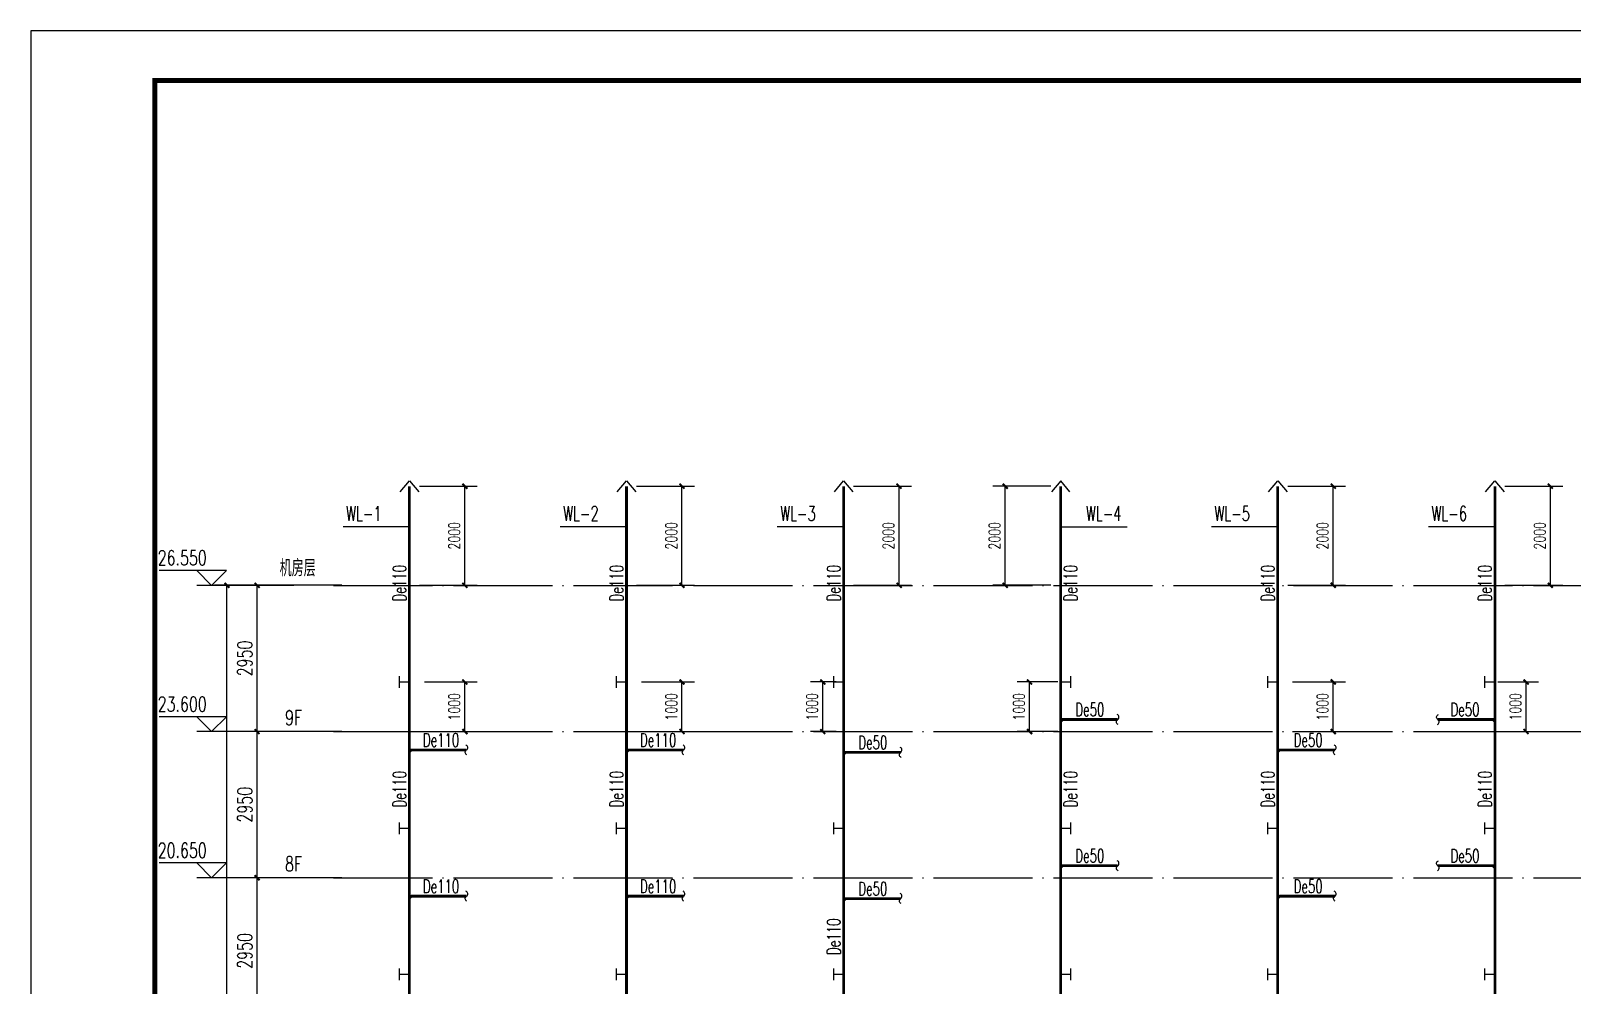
# Model space of a CAD drawing. Extents: x -287580 to -53108, y -522338 to -82629.
# Drawn here: x -157666 to -126582, y -341668 to -322416 of the extents above; entities that cross this region are included whole.
import ezdxf

# ---------------------------------------------------------------- set-up
doc = ezdxf.new("R2010")
doc.units = 0
doc.header["$LTSCALE"] = 1000
doc.header["$MEASUREMENT"] = 0
doc.linetypes.add('DASH', pattern=[0.35, 0.25, -0.1])
doc.linetypes.add('DOTE', pattern=[2.42, 2, -0.2, 0.02, -0.2])
for name, color, linetype in [('DIM_ELEV', 3, 'Continuous'), ('DIM_污水', 3, 'Continuous'), ('DOTE', 99, 'Continuous'), ('EQUIP_污水', 7, 'Continuous'), ('PIPE-污水', 2, 'Continuous'), ('PUB_DIM', 3, 'Continuous'), ('PUB_TEXT', 7, 'Continuous'), ('PUB_TITLE', 146, 'Continuous'), ('TEXT_污水', 4, 'Continuous'), ('TWT_DIM', 3, 'Continuous')]:
    doc.layers.add(name, color=color, linetype=linetype)
doc.styles.add('_TCH_DIM', font='SIMPLEX', dxfattribs={"bigfont": 'GBCBIG'})
doc.styles.add('_TCH_DIM_T3', font='SIMPLEX', dxfattribs={"width": 0.705882, "bigfont": 'GBCBIG'})
doc.styles.add('_TCH_WINDOW', font='SIMPLEX', dxfattribs={"height": 3.5, "bigfont": 'GBCBIG'})
doc.styles.add('_TWT_PIPEDN', font='SIMPLEX', dxfattribs={"width": 0.8, "height": 2.5, "bigfont": 'HZTXT'})
doc.styles.add('_TWT_SERIAL', font='COMPLEX', dxfattribs={"width": 0.8, "height": 3, "bigfont": 'HZTXT'})
doc.dimstyles.new('_TCH_ARCH&&100', dxfattribs={"dimtxt": 297.5, "dimasz": 100, "dimexe": 250, "dimexo": 300, "dimgap": 100, "dimtad": 1, "dimdec": 0, "dimzin": 0, "dimdsep": 46, "dimtxsty": '_TCH_DIM_T3', "dimblk": 'ARCHTICK', "dimcen": 0.09, "dimclrt": 7, "dimazin": 2, "dimtfac": 1, "dimtdec": 0, "dimtix": 1, "dimtmove": 2, "dimatfit": 3, "dimfxl": 0, "dimtolj": 1, "dimtzin": 0, "dimarcsym": 0})
doc.dimstyles.new('_TWT_ARCH&&100', dxfattribs={"dimtxt": 229.5, "dimasz": 100, "dimexe": 250, "dimexo": 300, "dimgap": 100, "dimtad": 1, "dimdec": 0, "dimzin": 0, "dimdsep": 46, "dimtxsty": '_TCH_DIM_T3', "dimblk": 'ARCHTICK', "dimcen": 0.09, "dimclrd": 4, "dimclre": 4, "dimclrt": 4, "dimazin": 2, "dimtfac": 1, "dimtdec": 0, "dimtix": 1, "dimtmove": 2, "dimatfit": 3, "dimfxl": 0, "dimtolj": 1, "dimtzin": 0, "dimarcsym": 0})

# ---------------------------------------------------------------- blocks, each defined once
blk = doc.blocks.new('_ArchTick')
at = {"color": 0, "linetype": 'ByBlock', "const_width": 0.4}
blk.add_lwpolyline([(-0.5, -0.5), (0.5, 0.5)], dxfattribs=at)
blk = doc.blocks.new('*D672')
at = {"layer": 'Defpoints', "color": 0, "linetype": 'Continuous'}
for p in [(-128382, -335552), (-127512, -335552), (-128382, -336552)]:
    blk.add_point(p, dxfattribs=at)
at = {"layer": 'TWT_DIM', "color": 4, "linetype": 'Continuous', "lineweight": -2}
for p, q in [((-128082, -335552), (-127262, -335552)), ((-127512, -336552), (-127512, -335552)), ((-128082, -336552), (-127262, -336552))]:
    blk.add_line(p, q, dxfattribs=at)
at = {"layer": 'TWT_DIM', "color": 4, "linetype": 'Continuous', "lineweight": -2, "xscale": 100, "yscale": 100, "zscale": 100}
for p, rotation in [((-127512, -335552), 90), ((-127512, -336552), 270)]:
    blk.add_blockref('_ArchTick', p, dxfattribs=dict(at, rotation=rotation))
at = {"layer": 'TWT_DIM', "color": 4, "linetype": 'Continuous', "insert": (-127727, -336052), "char_height": 229.5, "attachment_point": 5, "rotation": 90, "style": '_TCH_DIM_T3'}
blk.add_mtext('\\A1;1000', dxfattribs=at)
blk = doc.blocks.new('*D673')
at = {"layer": 'Defpoints', "color": 0, "linetype": 'Continuous'}
for p in [(-128239, -331602), (-127022, -331602), (-128239, -333602)]:
    blk.add_point(p, dxfattribs=at)
at = {"layer": 'TWT_DIM', "color": 4, "linetype": 'Continuous', "lineweight": -2}
for p, q in [((-127939, -331602), (-126772, -331602)), ((-127022, -333602), (-127022, -331602)), ((-127939, -333602), (-126772, -333602))]:
    blk.add_line(p, q, dxfattribs=at)
at = {"layer": 'TWT_DIM', "color": 4, "linetype": 'Continuous', "lineweight": -2, "xscale": 100, "yscale": 100, "zscale": 100}
for p, rotation in [((-127022, -331602), 90), ((-127022, -333602), 270)]:
    blk.add_blockref('_ArchTick', p, dxfattribs=dict(at, rotation=rotation))
at = {"layer": 'TWT_DIM', "color": 4, "linetype": 'Continuous', "insert": (-127237, -332602), "char_height": 229.5, "attachment_point": 5, "rotation": 90, "style": '_TCH_DIM_T3'}
blk.add_mtext('\\A1;2000', dxfattribs=at)
blk = doc.blocks.new('*D675')
at = {"layer": 'Defpoints', "color": 0, "linetype": 'Continuous'}
for p in [(-137525, -335552), (-136656, -335552), (-136656, -336552)]:
    blk.add_point(p, dxfattribs=at)
at = {"layer": 'TWT_DIM', "color": 4, "linetype": 'Continuous', "lineweight": -2}
for p, q in [((-136956, -335552), (-137775, -335552)), ((-137525, -336552), (-137525, -335552)), ((-136956, -336552), (-137775, -336552))]:
    blk.add_line(p, q, dxfattribs=at)
at = {"layer": 'TWT_DIM', "color": 4, "linetype": 'Continuous', "lineweight": -2, "xscale": 100, "yscale": 100, "zscale": 100}
for p, rotation in [((-137525, -335552), 90), ((-137525, -336552), 270)]:
    blk.add_blockref('_ArchTick', p, dxfattribs=dict(at, rotation=rotation))
at = {"layer": 'TWT_DIM', "color": 4, "linetype": 'Continuous', "insert": (-137740, -336052), "char_height": 229.5, "attachment_point": 5, "rotation": 90, "style": '_TCH_DIM_T3'}
blk.add_mtext('\\A1;1000', dxfattribs=at)
blk = doc.blocks.new('*D676')
at = {"layer": 'Defpoints', "color": 0, "linetype": 'Continuous'}
for p in [(-138015, -331602), (-136799, -331602), (-136799, -333602)]:
    blk.add_point(p, dxfattribs=at)
at = {"layer": 'TWT_DIM', "color": 4, "linetype": 'Continuous', "lineweight": -2}
for p, q in [((-137099, -331602), (-138265, -331602)), ((-138015, -333602), (-138015, -331602)), ((-137099, -333602), (-138265, -333602))]:
    blk.add_line(p, q, dxfattribs=at)
at = {"layer": 'TWT_DIM', "color": 4, "linetype": 'Continuous', "lineweight": -2, "xscale": 100, "yscale": 100, "zscale": 100}
for p, rotation in [((-138015, -331602), 90), ((-138015, -333602), 270)]:
    blk.add_blockref('_ArchTick', p, dxfattribs=dict(at, rotation=rotation))
at = {"layer": 'TWT_DIM', "color": 4, "linetype": 'Continuous', "insert": (-138230, -332602), "char_height": 229.5, "attachment_point": 5, "rotation": 90, "style": '_TCH_DIM_T3'}
blk.add_mtext('\\A1;2000', dxfattribs=at)
blk = doc.blocks.new('*D690')
at = {"layer": 'Defpoints', "color": 0, "linetype": 'Continuous'}
for p in [(-132519, -335552), (-131400, -335552), (-132519, -336552)]:
    blk.add_point(p, dxfattribs=at)
at = {"layer": 'TWT_DIM', "color": 4, "linetype": 'Continuous', "lineweight": -2}
for p, q in [((-132219, -335552), (-131150, -335552)), ((-131400, -336552), (-131400, -335552)), ((-132219, -336552), (-131150, -336552))]:
    blk.add_line(p, q, dxfattribs=at)
at = {"layer": 'TWT_DIM', "color": 4, "linetype": 'Continuous', "lineweight": -2, "xscale": 100, "yscale": 100, "zscale": 100}
for p, rotation in [((-131400, -335552), 90), ((-131400, -336552), 270)]:
    blk.add_blockref('_ArchTick', p, dxfattribs=dict(at, rotation=rotation))
at = {"layer": 'TWT_DIM', "color": 4, "linetype": 'Continuous', "insert": (-131615, -336052), "char_height": 229.5, "attachment_point": 5, "rotation": 90, "style": '_TCH_DIM_T3'}
blk.add_mtext('\\A1;1000', dxfattribs=at)
blk = doc.blocks.new('*D691')
at = {"layer": 'Defpoints', "color": 0, "linetype": 'Continuous'}
for p in [(-132616, -331602), (-131400, -331602), (-132616, -333602)]:
    blk.add_point(p, dxfattribs=at)
at = {"layer": 'TWT_DIM', "color": 4, "linetype": 'Continuous', "lineweight": -2}
for p, q in [((-132316, -331602), (-131150, -331602)), ((-131400, -333602), (-131400, -331602)), ((-132316, -333602), (-131150, -333602))]:
    blk.add_line(p, q, dxfattribs=at)
at = {"layer": 'TWT_DIM', "color": 4, "linetype": 'Continuous', "lineweight": -2, "xscale": 100, "yscale": 100, "zscale": 100}
for p, rotation in [((-131400, -331602), 90), ((-131400, -333602), 270)]:
    blk.add_blockref('_ArchTick', p, dxfattribs=dict(at, rotation=rotation))
at = {"layer": 'TWT_DIM', "color": 4, "linetype": 'Continuous', "insert": (-131615, -332602), "char_height": 229.5, "attachment_point": 5, "rotation": 90, "style": '_TCH_DIM_T3'}
blk.add_mtext('\\A1;2000', dxfattribs=at)
blk = doc.blocks.new('*D694')
at = {"layer": 'Defpoints', "color": 0, "linetype": 'Continuous'}
for p in [(-141695, -335552), (-141128, -335552), (-141128, -336552)]:
    blk.add_point(p, dxfattribs=at)
at = {"layer": 'TWT_DIM', "color": 4, "linetype": 'Continuous', "lineweight": -2}
for p, q in [((-141428, -335552), (-141945, -335552)), ((-141695, -336552), (-141695, -335552)), ((-141428, -336552), (-141945, -336552))]:
    blk.add_line(p, q, dxfattribs=at)
at = {"layer": 'TWT_DIM', "color": 4, "linetype": 'Continuous', "lineweight": -2, "xscale": 100, "yscale": 100, "zscale": 100}
for p, rotation in [((-141695, -335552), 90), ((-141695, -336552), 270)]:
    blk.add_blockref('_ArchTick', p, dxfattribs=dict(at, rotation=rotation))
at = {"layer": 'TWT_DIM', "color": 4, "linetype": 'Continuous', "insert": (-141910, -336052), "char_height": 229.5, "attachment_point": 5, "rotation": 90, "style": '_TCH_DIM_T3'}
blk.add_mtext('\\A1;1000', dxfattribs=at)
blk = doc.blocks.new('*D695')
at = {"layer": 'Defpoints', "color": 0, "linetype": 'Continuous'}
for p in [(-141372, -331602), (-140156, -331602), (-141372, -333602)]:
    blk.add_point(p, dxfattribs=at)
at = {"layer": 'TWT_DIM', "color": 4, "linetype": 'Continuous', "lineweight": -2}
for p, q in [((-141072, -331602), (-139906, -331602)), ((-140156, -333602), (-140156, -331602)), ((-141072, -333602), (-139906, -333602))]:
    blk.add_line(p, q, dxfattribs=at)
at = {"layer": 'TWT_DIM', "color": 4, "linetype": 'Continuous', "lineweight": -2, "xscale": 100, "yscale": 100, "zscale": 100}
for p, rotation in [((-140156, -331602), 90), ((-140156, -333602), 270)]:
    blk.add_blockref('_ArchTick', p, dxfattribs=dict(at, rotation=rotation))
at = {"layer": 'TWT_DIM', "color": 4, "linetype": 'Continuous', "insert": (-140371, -332602), "char_height": 229.5, "attachment_point": 5, "rotation": 90, "style": '_TCH_DIM_T3'}
blk.add_mtext('\\A1;2000', dxfattribs=at)
blk = doc.blocks.new('*D696')
at = {"layer": 'Defpoints', "color": 0, "linetype": 'Continuous'}
for p in [(-145653, -335552), (-144534, -335552), (-145653, -336552)]:
    blk.add_point(p, dxfattribs=at)
at = {"layer": 'TWT_DIM', "color": 4, "linetype": 'Continuous', "lineweight": -2}
for p, q in [((-145353, -335552), (-144284, -335552)), ((-144534, -336552), (-144534, -335552)), ((-145353, -336552), (-144284, -336552))]:
    blk.add_line(p, q, dxfattribs=at)
at = {"layer": 'TWT_DIM', "color": 4, "linetype": 'Continuous', "lineweight": -2, "xscale": 100, "yscale": 100, "zscale": 100}
for p, rotation in [((-144534, -335552), 90), ((-144534, -336552), 270)]:
    blk.add_blockref('_ArchTick', p, dxfattribs=dict(at, rotation=rotation))
at = {"layer": 'TWT_DIM', "color": 4, "linetype": 'Continuous', "insert": (-144749, -336052), "char_height": 229.5, "attachment_point": 5, "rotation": 90, "style": '_TCH_DIM_T3'}
blk.add_mtext('\\A1;1000', dxfattribs=at)
blk = doc.blocks.new('*D697')
at = {"layer": 'Defpoints', "color": 0, "linetype": 'Continuous'}
for p in [(-145750, -331602), (-144534, -331602), (-145750, -333602)]:
    blk.add_point(p, dxfattribs=at)
at = {"layer": 'TWT_DIM', "color": 4, "linetype": 'Continuous', "lineweight": -2}
for p, q in [((-145450, -331602), (-144284, -331602)), ((-144534, -333602), (-144534, -331602)), ((-145450, -333602), (-144284, -333602))]:
    blk.add_line(p, q, dxfattribs=at)
at = {"layer": 'TWT_DIM', "color": 4, "linetype": 'Continuous', "lineweight": -2, "xscale": 100, "yscale": 100, "zscale": 100}
for p, rotation in [((-144534, -331602), 90), ((-144534, -333602), 270)]:
    blk.add_blockref('_ArchTick', p, dxfattribs=dict(at, rotation=rotation))
at = {"layer": 'TWT_DIM', "color": 4, "linetype": 'Continuous', "insert": (-144749, -332602), "char_height": 229.5, "attachment_point": 5, "rotation": 90, "style": '_TCH_DIM_T3'}
blk.add_mtext('\\A1;2000', dxfattribs=at)
blk = doc.blocks.new('*D699')
at = {"layer": 'Defpoints', "color": 0, "linetype": 'Continuous'}
for p in [(-150030, -335552), (-148912, -335552), (-150030, -336552)]:
    blk.add_point(p, dxfattribs=at)
at = {"layer": 'TWT_DIM', "color": 4, "linetype": 'Continuous', "lineweight": -2}
for p, q in [((-149730, -335552), (-148662, -335552)), ((-148912, -336552), (-148912, -335552)), ((-149730, -336552), (-148662, -336552))]:
    blk.add_line(p, q, dxfattribs=at)
at = {"layer": 'TWT_DIM', "color": 4, "linetype": 'Continuous', "lineweight": -2, "xscale": 100, "yscale": 100, "zscale": 100}
for p, rotation in [((-148912, -335552), 90), ((-148912, -336552), 270)]:
    blk.add_blockref('_ArchTick', p, dxfattribs=dict(at, rotation=rotation))
at = {"layer": 'TWT_DIM', "color": 4, "linetype": 'Continuous', "insert": (-149127, -336052), "char_height": 229.5, "attachment_point": 5, "rotation": 90, "style": '_TCH_DIM_T3'}
blk.add_mtext('\\A1;1000', dxfattribs=at)
blk = doc.blocks.new('*D700')
at = {"layer": 'Defpoints', "color": 0, "linetype": 'Continuous'}
for p in [(-150128, -331602), (-148912, -331602), (-150128, -333602)]:
    blk.add_point(p, dxfattribs=at)
at = {"layer": 'TWT_DIM', "color": 4, "linetype": 'Continuous', "lineweight": -2}
for p, q in [((-149828, -331602), (-148662, -331602)), ((-148912, -333602), (-148912, -331602)), ((-149828, -333602), (-148662, -333602))]:
    blk.add_line(p, q, dxfattribs=at)
at = {"layer": 'TWT_DIM', "color": 4, "linetype": 'Continuous', "lineweight": -2, "xscale": 100, "yscale": 100, "zscale": 100}
for p, rotation in [((-148912, -331602), 90), ((-148912, -333602), 270)]:
    blk.add_blockref('_ArchTick', p, dxfattribs=dict(at, rotation=rotation))
at = {"layer": 'TWT_DIM', "color": 4, "linetype": 'Continuous', "insert": (-149127, -332602), "char_height": 229.5, "attachment_point": 5, "rotation": 90, "style": '_TCH_DIM_T3'}
blk.add_mtext('\\A1;2000', dxfattribs=at)
blk = doc.blocks.new('*D713')
at = {"layer": 'Defpoints', "color": 0}
for p in [(-153710, -333602), (-152608, -333602), (-152608, -360452)]:
    blk.add_point(p, dxfattribs=at)
at = {"layer": 'PUB_DIM', "color": 0, "lineweight": -2}
for p, q in [((-152908, -333602), (-153960, -333602)), ((-153710, -360452), (-153710, -333602)), ((-152908, -360452), (-153960, -360452))]:
    blk.add_line(p, q, dxfattribs=at)
at = {"layer": 'PUB_DIM', "color": 0, "lineweight": -2, "xscale": 100, "yscale": 100, "zscale": 100}
for p, rotation in [((-153710, -333602), 90), ((-153710, -360452), 270)]:
    blk.add_blockref('_ArchTick', p, dxfattribs=dict(at, rotation=rotation))
at = {"layer": 'PUB_DIM', "color": 7, "insert": (-153959, -347027), "char_height": 297.5, "attachment_point": 5, "rotation": 90, "style": '_TCH_DIM_T3'}
blk.add_mtext('\\A1;26850', dxfattribs=at)
blk = doc.blocks.new('*D721')
at = {"layer": 'Defpoints', "color": 0}
for p in [(-153102, -339502), (-151095, -339502), (-151095, -342452)]:
    blk.add_point(p, dxfattribs=at)
at = {"layer": 'PUB_DIM', "color": 0, "lineweight": -2}
for p, q in [((-151395, -339502), (-153352, -339502)), ((-153102, -342452), (-153102, -339502)), ((-151395, -342452), (-153352, -342452))]:
    blk.add_line(p, q, dxfattribs=at)
at = {"layer": 'PUB_DIM', "color": 0, "lineweight": -2, "xscale": 100, "yscale": 100, "zscale": 100}
for p, rotation in [((-153102, -339502), 90), ((-153102, -342452), 270)]:
    blk.add_blockref('_ArchTick', p, dxfattribs=dict(at, rotation=rotation))
at = {"layer": 'PUB_DIM', "color": 7, "insert": (-153351, -340977), "char_height": 297.5, "attachment_point": 5, "rotation": 90, "style": '_TCH_DIM_T3'}
blk.add_mtext('\\A1;2950', dxfattribs=at)
blk = doc.blocks.new('*D722')
at = {"layer": 'Defpoints', "color": 0}
for p in [(-153102, -336552), (-151095, -336552), (-151095, -339502)]:
    blk.add_point(p, dxfattribs=at)
at = {"layer": 'PUB_DIM', "color": 0, "lineweight": -2}
for p, q in [((-151395, -336552), (-153352, -336552)), ((-153102, -339502), (-153102, -336552)), ((-151395, -339502), (-153352, -339502))]:
    blk.add_line(p, q, dxfattribs=at)
at = {"layer": 'PUB_DIM', "color": 0, "lineweight": -2, "xscale": 100, "yscale": 100, "zscale": 100}
for p, rotation in [((-153102, -336552), 90), ((-153102, -339502), 270)]:
    blk.add_blockref('_ArchTick', p, dxfattribs=dict(at, rotation=rotation))
at = {"layer": 'PUB_DIM', "color": 7, "insert": (-153351, -338027), "char_height": 297.5, "attachment_point": 5, "rotation": 90, "style": '_TCH_DIM_T3'}
blk.add_mtext('\\A1;2950', dxfattribs=at)
blk = doc.blocks.new('*D723')
at = {"layer": 'Defpoints', "color": 0}
for p in [(-153102, -333602), (-151095, -333602), (-151095, -336552)]:
    blk.add_point(p, dxfattribs=at)
at = {"layer": 'PUB_DIM', "color": 0, "lineweight": -2}
for p, q in [((-151395, -333602), (-153352, -333602)), ((-153102, -336552), (-153102, -333602)), ((-151395, -336552), (-153352, -336552))]:
    blk.add_line(p, q, dxfattribs=at)
at = {"layer": 'PUB_DIM', "color": 0, "lineweight": -2, "xscale": 100, "yscale": 100, "zscale": 100}
for p, rotation in [((-153102, -333602), 90), ((-153102, -336552), 270)]:
    blk.add_blockref('_ArchTick', p, dxfattribs=dict(at, rotation=rotation))
at = {"layer": 'PUB_DIM', "color": 7, "insert": (-153351, -335077), "char_height": 297.5, "attachment_point": 5, "rotation": 90, "style": '_TCH_DIM_T3'}
blk.add_mtext('\\A1;2950', dxfattribs=at)
blk = doc.blocks.new('$ATTACHMENT$00000195')
blk.add_lwpolyline([(-186, -111), (0, 111), (186, -111)])
blk = doc.blocks.new('$TwtSys$00000132')
at = {"elevation": 0}
blk.add_lwpolyline([(7, -101, -0.575183), (0, 0, 0.604745), (-11, 101, 16.924828)], format="xyb", dxfattribs=at)
blk = doc.blocks.new('$ATTACHMENT$00000073')
at = {"const_width": 20}
for points in [[(0, 0), (150, 0)], [(150, 90), (150, -90)]]:
    blk.add_lwpolyline(points, dxfattribs=at)

msp = doc.modelspace()

# ---------------------------------------------------------------- hatches: boundary and pattern name
at = {"layer": 'PIPE-污水', "linetype": 'Continuous'}
for points in [[(-136857.1, -336308.4), (-136876.5, -336288.9), (-136868.5, -336280.9)], [(-128180.7, -336308.4), (-128161.3, -336288.9), (-128169.4, -336280.9)], [(-149990.8, -336923.2), (-150010.2, -336903.8), (-150002.1, -336895.7)], [(-145612.9, -336923.2), (-145632.3, -336903.8), (-145624.2, -336895.7)], [(-141235, -336971.9), (-141254.4, -336952.4), (-141246.4, -336944.4)], [(-132479.2, -336923.2), (-132498.6, -336903.8), (-132490.6, -336895.7)], [(-136857.1, -339258.4), (-136876.5, -339238.9), (-136868.5, -339230.9)], [(-128180.7, -339258.4), (-128161.3, -339238.9), (-128169.4, -339230.9)], [(-149990.8, -339873.2), (-150010.2, -339853.8), (-150002.1, -339845.7)], [(-145612.9, -339873.2), (-145632.3, -339853.8), (-145624.2, -339845.7)], [(-141235, -339921.9), (-141254.4, -339902.4), (-141246.4, -339894.4)], [(-132479.2, -339873.2), (-132498.6, -339853.8), (-132490.6, -339845.7)]]:
    msp.add_hatch(color=256, dxfattribs=at).paths.add_polyline_path(points)
at = {"layer": 'PIPE-污水', "linetype": 'DASH'}
for points in [[(-136857.1, -336308.4), (-136857.1, -336280.9), (-136868.5, -336280.9)], [(-128180.7, -336308.4), (-128180.7, -336280.9), (-128169.4, -336280.9)], [(-149990.8, -336923.2), (-149990.8, -336895.7), (-150002.1, -336895.7)], [(-145612.9, -336923.2), (-145612.9, -336895.7), (-145624.2, -336895.7)], [(-141235, -336971.9), (-141235, -336944.4), (-141246.4, -336944.4)], [(-132479.2, -336923.2), (-132479.2, -336895.7), (-132490.6, -336895.7)], [(-136857.1, -339258.4), (-136857.1, -339230.9), (-136868.5, -339230.9)], [(-128180.7, -339258.4), (-128180.7, -339230.9), (-128169.4, -339230.9)], [(-149990.8, -339873.2), (-149990.8, -339845.7), (-150002.1, -339845.7)], [(-145612.9, -339873.2), (-145612.9, -339845.7), (-145624.2, -339845.7)], [(-141235, -339921.9), (-141235, -339894.4), (-141246.4, -339894.4)], [(-132479.2, -339873.2), (-132479.2, -339845.7), (-132490.6, -339845.7)]]:
    msp.add_hatch(color=256, dxfattribs=at).paths.add_polyline_path(points)

# ---------------------------------------------------------------- linework, layer by layer
at = {"layer": 'DIM_ELEV'}
for p, q in [((-153719.5, -333302.2), (-155077.5, -333302.2)), ((-154019.5, -333602.2), (-154319.5, -333302.2)), ((-154019.5, -333602.2), (-153719.5, -333302.2)), ((-152363.7, -333602.2), (-154319.5, -333602.2)), ((-153719.5, -336252.2), (-155077.5, -336252.2)), ((-154019.5, -336552.2), (-154319.5, -336252.2)), ((-154019.5, -336552.2), (-153719.5, -336252.2)), ((-152363.7, -336552.2), (-154319.5, -336552.2)), ((-153719.5, -339202.2), (-155077.5, -339202.2)), ((-154019.5, -339502.2), (-154319.5, -339202.2)), ((-154019.5, -339502.2), (-153719.5, -339202.2)), ((-152363.7, -339502.2), (-154319.5, -339502.2))]:
    msp.add_line(p, q, dxfattribs=at)
at = {"layer": 'DIM_污水', "linetype": 'Continuous'}
for p, q in [((-150335.9, -332423.3), (-151368.2, -332423.3)), ((-150030.5, -332423.3), (-150335.9, -332423.3)), ((-145958, -332423.3), (-146990.3, -332423.3)), ((-145652.6, -332423.3), (-145958, -332423.3)), ((-141580.1, -332423.3), (-142612.4, -332423.3)), ((-141274.7, -332423.3), (-141580.1, -332423.3)), ((-136896.8, -332423.3), (-136591.4, -332423.3)), ((-136591.4, -332423.3), (-135559.1, -332423.3)), ((-132824.3, -332423.3), (-133856.6, -332423.3)), ((-132518.9, -332423.3), (-132824.3, -332423.3)), ((-128446.4, -332423.3), (-129478.7, -332423.3)), ((-128141, -332423.3), (-128446.4, -332423.3))]:
    msp.add_line(p, q, dxfattribs=at)
at = {"layer": 'DOTE', "linetype": 'DOTE'}
for p, q in [((-151564.8, -333602.2), (-81566, -333602.2)), ((-151564.8, -336552.2), (-81566, -336552.2)), ((-151564.8, -339502.2), (-81566, -339502.2))]:
    msp.add_line(p, q, dxfattribs=at)
at = {"layer": 'PIPE-污水', "linetype": 'DASH', "const_width": 55}
for points in [[(-150030.5, -331602.2), (-150030.5, -335552.2)], [(-145652.6, -331602.2), (-145652.6, -335552.2)], [(-141274.7, -331602.2), (-141274.7, -335552.2)], [(-136896.8, -331602.2), (-136896.8, -335552.2)], [(-132518.9, -331602.2), (-132518.9, -335552.2)], [(-128141, -331602.2), (-128141, -335552.2)], [(-150030.5, -335552.2), (-150030.5, -336963)], [(-145652.6, -335552.2), (-145652.6, -336963)], [(-141274.7, -335552.2), (-141274.7, -337011.6)], [(-136896.8, -335552.2), (-136896.8, -336348.1)], [(-132518.9, -335552.2), (-132518.9, -336963)], [(-128141, -335552.2), (-128141, -336348.1)], [(-136896.8, -336348.1), (-136896.8, -336963)], [(-136857.1, -336308.4), (-135746.2, -336308.4)], [(-128180.7, -336308.4), (-129291.6, -336308.4)], [(-128141, -336348.1), (-128141, -336963)], [(-150030.5, -336963), (-150030.5, -338502.2)], [(-149990.8, -336923.2), (-148879.9, -336923.2)], [(-145652.6, -336963), (-145652.6, -338502.2)], [(-145612.9, -336923.2), (-144502, -336923.2)], [(-141235, -336971.9), (-140124.1, -336971.9)], [(-136896.8, -336963), (-136896.8, -338502.2)], [(-132518.9, -336963), (-132518.9, -338502.2)], [(-132479.2, -336923.2), (-131368.3, -336923.2)], [(-128141, -336963), (-128141, -338502.2)], [(-141274.7, -337011.6), (-141274.7, -338502.2)], [(-150030.5, -338502.2), (-150030.5, -339913)], [(-145652.6, -338502.2), (-145652.6, -339913)], [(-141274.7, -338502.2), (-141274.7, -339961.6)], [(-136896.8, -338502.2), (-136896.8, -339298.1)], [(-132518.9, -338502.2), (-132518.9, -339913)], [(-128141, -338502.2), (-128141, -339298.1)], [(-136896.8, -339298.1), (-136896.8, -341452.2)], [(-136857.1, -339258.4), (-135746.2, -339258.4)], [(-128180.7, -339258.4), (-129291.6, -339258.4)], [(-128141, -339298.1), (-128141, -341452.2)], [(-150030.5, -339913), (-150030.5, -341452.2)], [(-149990.8, -339873.2), (-148879.9, -339873.2)], [(-145652.6, -339913), (-145652.6, -341452.2)], [(-145612.9, -339873.2), (-144502, -339873.2)], [(-141274.7, -339961.6), (-141274.7, -341452.2)], [(-141235, -339921.9), (-140124.1, -339921.9)], [(-132518.9, -339913), (-132518.9, -341452.2)], [(-132479.2, -339873.2), (-131368.3, -339873.2)], [(-150030.5, -341452.2), (-150030.5, -342863)], [(-145652.6, -341452.2), (-145652.6, -342863)], [(-141274.7, -341452.2), (-141274.7, -342911.6)], [(-136896.8, -341452.2), (-136896.8, -342248.1)], [(-132518.9, -341452.2), (-132518.9, -342863)], [(-128141, -341452.2), (-128141, -342248.1)]]:
    msp.add_lwpolyline(points, dxfattribs=at)
at = {"layer": 'PIPE-污水', "linetype": 'Continuous', "const_width": 55}
for points in [[(-136896.8, -336348.1), (-136857.1, -336308.4)], [(-128141, -336348.1), (-128180.7, -336308.4)], [(-150030.5, -336963), (-149990.8, -336923.2)], [(-145652.6, -336963), (-145612.9, -336923.2)], [(-141274.7, -337011.6), (-141235, -336971.9)], [(-132518.9, -336963), (-132479.2, -336923.2)], [(-136896.8, -339298.1), (-136857.1, -339258.4)], [(-128141, -339298.1), (-128180.7, -339258.4)], [(-150030.5, -339913), (-149990.8, -339873.2)], [(-145652.6, -339913), (-145612.9, -339873.2)], [(-141274.7, -339961.6), (-141235, -339921.9)], [(-132518.9, -339913), (-132479.2, -339873.2)]]:
    msp.add_lwpolyline(points, dxfattribs=at)
at = {"layer": 'PUB_TITLE'}
msp.add_lwpolyline([(-157666, -381815.5), (-73566, -381815.5), (-73566, -322415.5), (-157666, -322415.5)], close=True, dxfattribs=at)
at = {"layer": 'PUB_TITLE', "const_width": 100}
msp.add_lwpolyline([(-155166, -380815.5), (-74566, -380815.5), (-74566, -323415.5), (-155166, -323415.5)], close=True, dxfattribs=at)

# ---------------------------------------------------------------- block references
at = {"layer": 'EQUIP_污水', "linetype": 'Continuous'}
for name, p in [('$ATTACHMENT$00000195', (-150030.5, -331602.2)), ('$ATTACHMENT$00000195', (-145652.6, -331602.2)), ('$ATTACHMENT$00000195', (-141274.7, -331602.2)), ('$ATTACHMENT$00000195', (-132518.9, -331602.2)), ('$ATTACHMENT$00000195', (-128141, -331602.2)), ('$TwtSys$00000132', (-135746.2, -336308.4)), ('$TwtSys$00000132', (-148879.9, -336923.2)), ('$TwtSys$00000132', (-144502, -336923.2)), ('$TwtSys$00000132', (-140124.1, -336971.9)), ('$TwtSys$00000132', (-131368.3, -336923.2)), ('$TwtSys$00000132', (-135746.2, -339258.4)), ('$TwtSys$00000132', (-148879.9, -339873.2)), ('$TwtSys$00000132', (-144502, -339873.2)), ('$TwtSys$00000132', (-140124.1, -339921.9)), ('$TwtSys$00000132', (-131368.3, -339873.2))]:
    msp.add_blockref(name, p, dxfattribs=at)
at = {"layer": 'EQUIP_污水', "linetype": 'Continuous', "yscale": -1, "rotation": 180}
for name, p in [('$ATTACHMENT$00000195', (-136896.8, -331602.2)), ('$TwtSys$00000132', (-129291.6, -336308.4)), ('$TwtSys$00000132', (-129291.6, -339258.4))]:
    msp.add_blockref(name, p, dxfattribs=at)
at = {"layer": 'EQUIP_污水', "linetype": 'Continuous', "xscale": 1.35, "yscale": -1.35, "zscale": 1.35, "rotation": 180}
for p in [(-150030.5, -335552.2), (-145652.6, -335552.2), (-141274.7, -335552.2), (-132518.9, -335552.2), (-128141, -335552.2), (-150030.5, -338502.2), (-145652.6, -338502.2), (-141274.7, -338502.2), (-132518.9, -338502.2), (-128141, -338502.2), (-150030.5, -341452.2), (-145652.6, -341452.2), (-141274.7, -341452.2), (-132518.9, -341452.2), (-128141, -341452.2)]:
    msp.add_blockref('$ATTACHMENT$00000073', p, dxfattribs=at)
at = {"layer": 'EQUIP_污水', "linetype": 'Continuous', "xscale": 1.35, "yscale": 1.35, "zscale": 1.35}
for p in [(-136896.8, -335552.2), (-136896.8, -338502.2), (-136896.8, -341452.2)]:
    msp.add_blockref('$ATTACHMENT$00000073', p, dxfattribs=at)

# ---------------------------------------------------------------- texts
at = {"layer": 'DIM_污水', "color": 7, "linetype": 'Continuous', "style": '_TWT_SERIAL', "width": 0.64}
for s, p in [('WL-1', (-151308.2, -332303.3)), ('WL-2', (-146930.3, -332303.3)), ('WL-3', (-142552.4, -332303.3)), ('WL-4', (-136387.1, -332303.3)), ('WL-5', (-133796.6, -332303.3)), ('WL-6', (-129418.7, -332303.3))]:
    msp.add_text(s, height=300, dxfattribs=at).set_placement(p)
at = {"layer": 'PUB_TEXT', "width": 0.705882}
for s, style, p in [('26.550', '_TCH_DIM', (-155107.5, -333197.2)), ('23.600', '_TCH_DIM', (-155107.5, -336147.2)), ('9F', '_TCH_WINDOW', (-152538.6, -336420.8)), ('20.650', '_TCH_DIM', (-155107.5, -339097.2)), ('8F', '_TCH_WINDOW', (-152538.6, -339370.8))]:
    msp.add_text(s, height=297.5, dxfattribs=dict(at, style=style)).set_placement(p)
at = {"layer": 'PUB_TEXT', "style": '_TCH_WINDOW'}
msp.add_text('机房层', height=337.59, dxfattribs=at).set_placement((-152648.6, -333421.3))
at = {"layer": 'TEXT_污水', "linetype": 'DASH', "style": '_TWT_PIPEDN', "width": 0.64}
for p in [(-150095.5, -333926.9), (-145717.6, -333926.9), (-141339.7, -333926.9), (-136561.8, -333926.9), (-132583.9, -333926.9), (-128206, -333926.9), (-150095.5, -338082.3), (-145717.6, -338082.3), (-136561.8, -338082.3), (-132583.9, -338082.3), (-128206, -338082.3), (-141339.7, -341056.6)]:
    msp.add_text('De110', height=270, rotation=90, dxfattribs=at).set_placement(p)
for s, p in [('De50', (-136602, -336243.4)), ('De50', (-129036.5, -336243.4)), ('De110', (-149760.2, -336858.2)), ('De110', (-145382.3, -336858.2)), ('De50', (-140979.9, -336906.9)), ('De50', (-132199.3, -336858.2)), ('De50', (-136602, -339193.4)), ('De50', (-129036.5, -339193.4)), ('De110', (-149760.2, -339808.2)), ('De110', (-145382.3, -339808.2)), ('De50', (-140979.9, -339856.9)), ('De50', (-132199.3, -339808.2))]:
    msp.add_text(s, height=270, dxfattribs=at).set_placement(p)

# ---------------------------------------------------------------- dimensions: what is measured, and where the dimension line sits
at = {"layer": 'PUB_DIM'}
for p1, p2, distance, picture, middle in [((-152607.6, -360452.2), (-152607.6, -333602.2), 1102.2, '*D713', (-153958.6, -347027.2)), ((-151094.8, -336552.2), (-151094.8, -333602.2), 2007.4, '*D723', (-153351, -335077.2)), ((-151094.8, -339502.2), (-151094.8, -336552.2), 2007.4, '*D722', (-153351, -338027.2)), ((-151094.8, -342452.2), (-151094.8, -339502.2), 2007.4, '*D721', (-153351, -340977.2))]:
    dim = msp.add_aligned_dim(p1=p1, p2=p2, distance=distance, dimstyle='_TCH_ARCH&&100', dxfattribs=at)
    dim.commit()
    dim.dimension.update_dxf_attribs({"geometry": picture, "text_midpoint": middle})
at = {"layer": 'TWT_DIM', "linetype": 'Continuous'}
for p1, p2, distance, picture, middle in [((-150128, -333602.2), (-150128, -331602.2), -1216.2, '*D700', (-149126.6, -332602.2)), ((-145750.1, -333602.2), (-145750.1, -331602.2), -1216.2, '*D697', (-144748.7, -332602.2)), ((-141372.2, -333602.2), (-141372.2, -331602.2), -1216.2, '*D695', (-140370.8, -332602.2)), ((-136799.3, -333602.2), (-136799.3, -331602.2), 1216.2, '*D676', (-138230.2, -332602.2)), ((-132616.4, -333602.2), (-132616.4, -331602.2), -1216.2, '*D691', (-131615, -332602.2)), ((-128238.5, -333602.2), (-128238.5, -331602.2), -1216.2, '*D673', (-127237.1, -332602.2)), ((-150030.5, -336552.2), (-150030.5, -335552.2), -1118.7, '*D699', (-149126.6, -336052.2)), ((-145652.6, -336552.2), (-145652.6, -335552.2), -1118.7, '*D696', (-144748.7, -336052.2)), ((-141127.5, -336552.2), (-141127.5, -335552.2), 567.5, '*D694', (-141909.8, -336052.2)), ((-136655.9, -336552.2), (-136655.9, -335552.2), 869.5, '*D675', (-137740.1, -336052.2)), ((-132518.9, -336552.2), (-132518.9, -335552.2), -1118.7, '*D690', (-131615, -336052.2)), ((-128381.9, -336552.2), (-128381.9, -335552.2), -869.5, '*D672', (-127727.2, -336052.2))]:
    dim = msp.add_aligned_dim(p1=p1, p2=p2, distance=distance, dimstyle='_TWT_ARCH&&100', dxfattribs=at)
    dim.commit()
    dim.dimension.update_dxf_attribs({"geometry": picture, "text_midpoint": middle})

doc.saveas('drawing.dxf')
